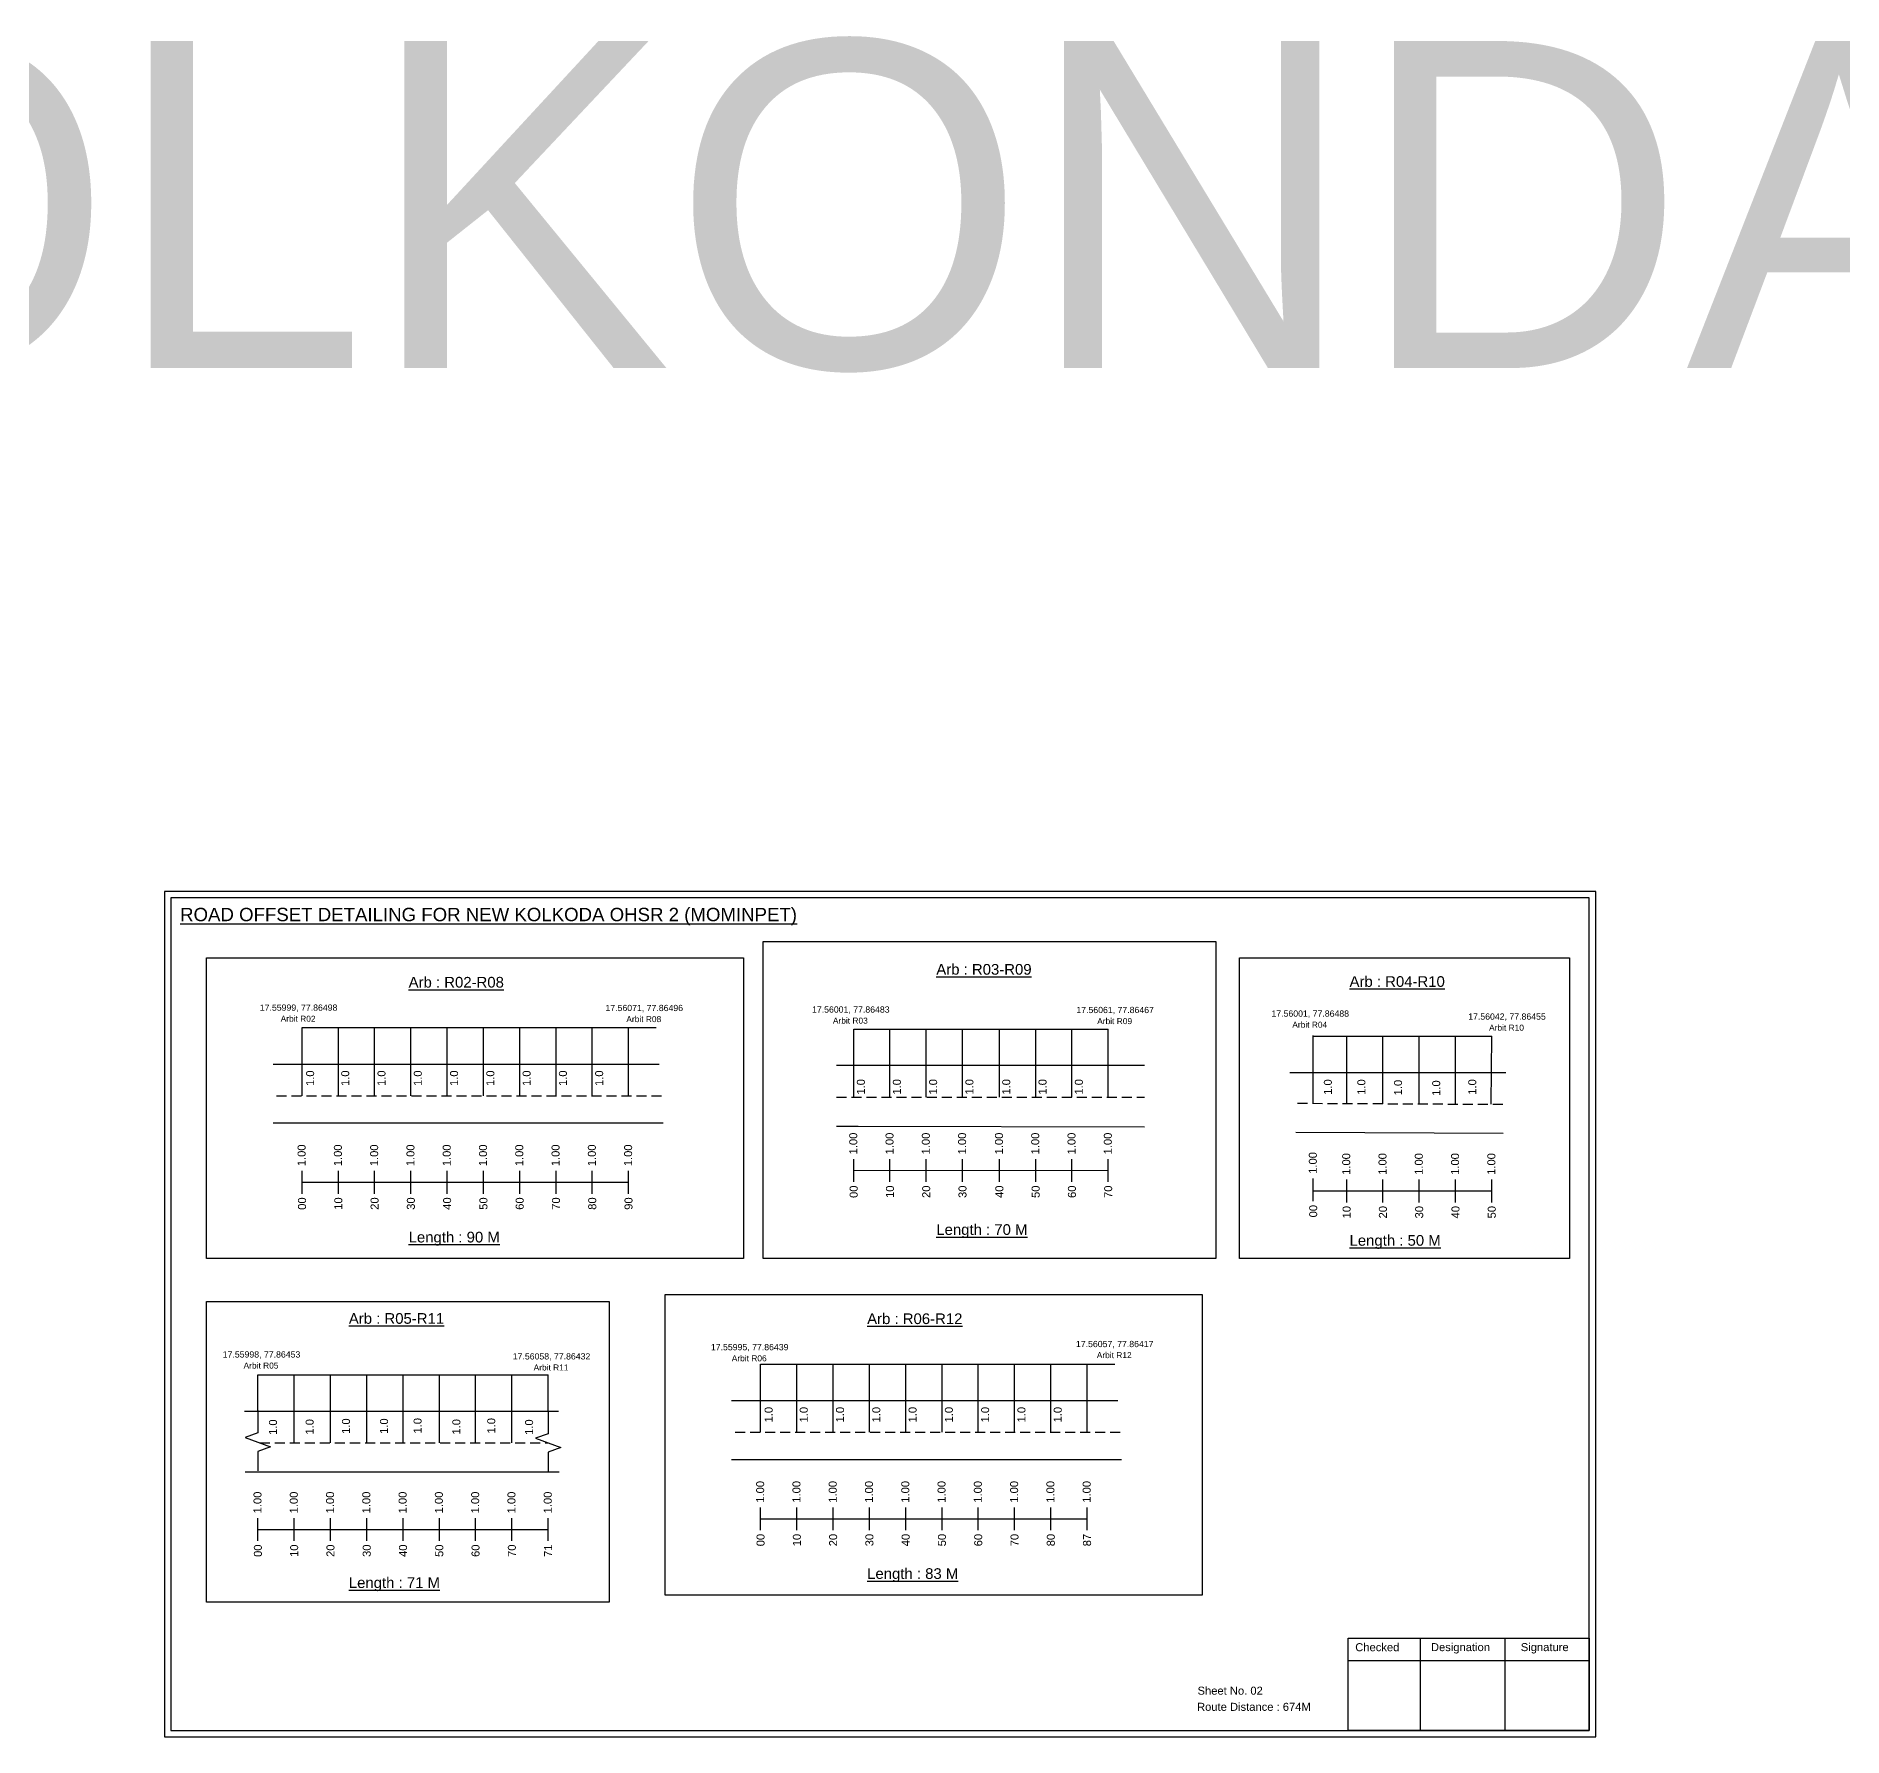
# Model space of a CAD drawing. Header units: inches. Extents: x 1245 to 5974, y 98 to 3110.
# Drawn here: x 1935 to 2613, y 98 to 735 of the extents above; entities that cross this region are included whole.
import ezdxf

# ---------------------------------------------------------------- set-up
doc = ezdxf.new("R2010")
doc.units = ezdxf.units.IN
doc.header["$MEASUREMENT"] = 0
doc.linetypes.add('DASHED2', pattern=[0.375, 0.25, -0.125])
doc.layers.add('PDF_Geometry', color=7, linetype='Continuous')
doc.layers.add('PDF_Text', color=5, linetype='Continuous')
doc.styles.add('PDF Arial', font='arial.ttf')
doc.styles.get("Standard").update_dxf_attribs({"font": 'arial.ttf'})

msp = doc.modelspace()

# ---------------------------------------------------------------- linework, layer by layer
at = {"color": 5}
for p, q in [((2035.13, 363.38), (2167.9, 363.38)), ((2241.92, 362.81), (2337.34, 362.81)), ((2414.2, 360.14), (2481.12, 360.14)), ((2207.02, 237.29), (2339.8, 237.29)), ((2018.58, 233.3), (2127.38, 233.3))]:
    msp.add_line(p, q, dxfattribs=at)
for p, q in [((2035.13, 337.84), (2035.13, 363.38)), ((2048.73, 337.84), (2048.73, 363.38)), ((2062.33, 337.84), (2062.33, 363.38)), ((2075.93, 337.84), (2075.93, 363.38)), ((2089.53, 337.84), (2089.53, 363.38)), ((2103.13, 337.84), (2103.13, 363.38)), ((2116.73, 337.84), (2116.73, 363.38)), ((2130.33, 337.84), (2130.33, 363.38)), ((2143.93, 337.84), (2143.93, 363.38)), ((2157.53, 337.84), (2157.53, 363.38)), ((2241.92, 337.27), (2241.92, 362.81)), ((2255.52, 337.27), (2255.52, 362.81)), ((2269.12, 337.27), (2269.12, 362.81)), ((2282.72, 337.27), (2282.72, 362.81)), ((2296.54, 337.27), (2296.54, 362.81)), ((2310.14, 337.27), (2310.14, 362.81)), ((2323.74, 337.27), (2323.74, 362.81)), ((2337.34, 337.27), (2337.34, 362.81)), ((2414.2, 334.91), (2414.2, 360.44)), ((2426.72, 334.86), (2426.72, 360.14)), ((2440.32, 334.8), (2440.32, 360.14)), ((2453.92, 334.86), (2453.92, 360.14)), ((2467.52, 334.61), (2467.52, 360.14)), ((2480.89, 334.64), (2481.12, 360.14)), ((2024.25, 349.72), (2169.04, 349.72)), ((2350.94, 349.16), (2235.52, 349.16)), ((2486.37, 346.47), (2405.41, 346.47)), ((2170.45, 327.54), (2024.25, 327.54)), ((2235.52, 326.47), (2243.57, 326.47)), ((2243.57, 326.47), (2350.94, 326.17)), ((2407.62, 324.26), (2485.35, 323.83)), ((2207.02, 211.75), (2207.02, 237.29)), ((2220.62, 211.75), (2220.62, 237.29)), ((2234.22, 211.75), (2234.22, 237.29)), ((2247.82, 211.75), (2247.82, 237.29)), ((2261.42, 211.75), (2261.42, 237.29)), ((2275.02, 211.75), (2275.02, 237.29)), ((2288.62, 211.75), (2288.62, 237.29)), ((2302.22, 211.75), (2302.22, 237.29)), ((2315.82, 211.75), (2315.82, 237.29)), ((2329.42, 211.75), (2329.42, 237.29)), ((2018.58, 219.65), (2018.58, 233.3)), ((2032.18, 207.76), (2032.18, 233.3)), ((2045.78, 207.76), (2045.78, 233.3)), ((2059.38, 207.76), (2059.38, 233.3)), ((2072.98, 207.76), (2072.98, 233.3)), ((2086.58, 207.76), (2086.58, 233.3)), ((2100.18, 207.76), (2100.18, 233.3)), ((2113.78, 207.76), (2113.78, 233.3)), ((2127.38, 219.65), (2127.38, 233.3)), ((2196.15, 223.64), (2340.93, 223.64)), ((2013.59, 219.65), (2131.2, 219.7)), ((2013.73, 196.96), (2131.51, 196.96)), ((2342.34, 201.45), (2196.15, 201.45))]:
    msp.add_line(p, q)
at = {"linetype": 'DASHED2', "ltscale": 15}
for p, q in [((2025.52, 337.84), (2169.88, 337.84)), ((2235.52, 337.27), (2350.94, 337.27)), ((2408.34, 335.05), (2486.62, 334.64)), ((2197.42, 211.75), (2341.78, 211.75)), ((2019.34, 207.76), (2127.38, 207.76))]:
    msp.add_line(p, q, dxfattribs=at)
at = {"color": 217, "true_color": 0x93278f}
for p, q in [((2241.92, 305.58), (2241.92, 314.14)), ((2255.52, 305.58), (2255.52, 314.14)), ((2269.12, 305.58), (2269.12, 314.14)), ((2282.72, 305.58), (2282.72, 314.14)), ((2296.54, 305.58), (2296.54, 314.14)), ((2310.14, 305.58), (2310.14, 314.14)), ((2323.74, 305.58), (2323.74, 314.14)), ((2337.34, 305.58), (2337.34, 314.14)), ((2035.13, 301.14), (2035.13, 309.7)), ((2035.13, 305.41), (2157.53, 305.43)), ((2048.73, 301.14), (2048.73, 309.7)), ((2062.33, 301.14), (2062.33, 309.7)), ((2075.93, 301.14), (2075.93, 309.7)), ((2089.53, 301.14), (2089.53, 309.7)), ((2103.13, 301.14), (2103.13, 309.7)), ((2116.73, 301.14), (2116.73, 309.7)), ((2130.33, 301.14), (2130.33, 309.7)), ((2143.93, 301.14), (2143.93, 309.7)), ((2157.53, 301.14), (2157.53, 309.7)), ((2241.92, 309.85), (2337.34, 309.91)), ((2414.2, 298.29), (2414.2, 306.85)), ((2426.72, 297.91), (2426.72, 306.46)), ((2440.32, 297.91), (2440.32, 306.46)), ((2453.92, 297.91), (2453.92, 306.46)), ((2467.52, 297.91), (2467.52, 306.46)), ((2481.12, 297.91), (2481.12, 306.46)), ((2414.2, 302.18), (2481.12, 302.19)), ((2207.02, 175.06), (2207.02, 183.61)), ((2220.62, 175.06), (2220.62, 183.61)), ((2234.22, 175.06), (2234.22, 183.61)), ((2247.82, 175.06), (2247.82, 183.61)), ((2261.42, 175.06), (2261.42, 183.61)), ((2275.02, 175.06), (2275.02, 183.61)), ((2288.62, 175.06), (2288.62, 183.61)), ((2302.22, 175.06), (2302.22, 183.61)), ((2315.82, 175.06), (2315.82, 183.61)), ((2329.42, 175.06), (2329.42, 183.61)), ((2018.58, 171.06), (2018.58, 179.62)), ((2032.18, 171.06), (2032.18, 179.62)), ((2045.78, 171.06), (2045.78, 179.62)), ((2059.38, 171.06), (2059.38, 179.62)), ((2072.98, 171.06), (2072.98, 179.62)), ((2086.58, 171.06), (2086.58, 179.62)), ((2100.18, 171.06), (2100.18, 179.62)), ((2113.78, 171.06), (2113.78, 179.62)), ((2127.38, 171.06), (2127.38, 179.62)), ((2207.02, 179.32), (2329.42, 179.35)), ((2018.58, 175.33), (2127.38, 175.33))]:
    msp.add_line(p, q, dxfattribs=at)
for points in [[(2208, 395.64), (2377.61, 395.64), (2377.61, 276.82), (2208, 276.82)], [(1999.35, 389.5), (2200.59, 389.5), (2200.59, 276.82), (1999.35, 276.82)], [(2386.5, 389.5), (2510.3, 389.5), (2510.3, 276.82), (2386.5, 276.82)], [(1999.35, 260.78), (2150.21, 260.78), (2150.21, 148.1), (1999.35, 148.1)], [(2171.25, 263.42), (2372.49, 263.42), (2372.49, 150.74), (2171.25, 150.74)]]:
    msp.add_lwpolyline(points, close=True)
at = {"linetype": 'Continuous'}
for points in [[(2018.56, 219.93), (2018.56, 211.5), (2013.82, 209.77), (2023.31, 206.32), (2018.56, 204.59), (2018.56, 197.24)], [(2127.38, 219.65), (2127.38, 211.21), (2122.64, 209.49), (2132.12, 206.04), (2127.38, 204.31), (2127.38, 196.96)]]:
    msp.add_lwpolyline(points, dxfattribs=at)
at = {"layer": 'PDF_Geometry'}
for points in [[(1983.61, 414.33), (1983.61, 97.62), (2520.08, 97.62), (2520.08, 414.33)], [(1985.94, 412.01), (1985.94, 100.04), (2517.67, 100.04), (2517.67, 412.01)]]:
    msp.add_lwpolyline(points, close=True, dxfattribs=at)
at = {"layer": 'PDF_Geometry', "color": 242, "true_color": 0xcc1f26}
msp.add_lwpolyline([(2517.67, 99.95), (2427.32, 99.95), (2427.32, 134.56), (2517.67, 134.56)], close=True, dxfattribs=at)
for points in [[(2454.3, 134.56), (2454.3, 99.95)], [(2486.03, 134.56), (2486.03, 99.95)], [(2427.32, 126.19), (2517.67, 126.19)]]:
    msp.add_lwpolyline(points, dxfattribs=at)

# ---------------------------------------------------------------- texts
for s, height, p in [('NEW KOLKONDA 2', 122.5352, (1270.11, 610.53)), ('Sheet No. 02', 3, (2370.82, 113.42)), ('Route Distance : 674M', 3, (2370.63, 107.37))]:
    msp.add_text(s, height=height).set_placement(p)
at = {"color": 242, "true_color": 0xcd2027}
for s, height, p in [('%%UROAD OFFSET DETAILING FOR NEW KOLKODA OHSR 2 (MOMINPET)', 5, (1989.39, 403.26)), ('%%UArb : R03-R09', 4, (2272.89, 383.21)), ('%%UArb : R02-R08', 4, (2075.07, 378.38)), ('%%UArb : R04-R10', 4, (2427.8, 378.65)), ('%%ULength : 90 M', 4, (2075.07, 282.88)), ('%%ULength : 70 M', 4, (2272.89, 285.71)), ('%%ULength : 50 M', 4, (2427.8, 281.65)), ('%%UArb : R05-R11', 4, (2052.66, 252.4)), ('%%UArb : R06-R12', 4, (2246.96, 252.3)), ('%%ULength : 71 M', 4, (2052.66, 153.4)), ('%%ULength : 83 M', 4, (2246.96, 156.8))]:
    msp.add_text(s, height=height, dxfattribs=at).set_placement(p)
at = {"color": 5}
for s, height, p in [('17.55999, 77.86498', 2.34, (2019.28, 369.7)), ('Arbit R02', 2.246, (2027.1, 365.58)), ('17.56071, 77.86496', 2.34, (2148.86, 369.57)), ('Arbit R08', 2.246, (2156.68, 365.44)), ('17.56001, 77.86483', 2.34, (2226.29, 368.99)), ('Arbit R03', 2.246, (2234.12, 364.87)), ('17.56061, 77.86467', 2.34, (2325.38, 368.82)), ('Arbit R09', 2.246, (2333.2, 364.69)), ('17.56001, 77.86488', 2.34, (2398.52, 367.47)), ('17.56042, 77.86455', 2.34, (2472.28, 366.35)), ('Arbit R04', 2.246, (2406.34, 363.34)), ('Arbit R10', 2.246, (2480.1, 362.22)), ('17.55995, 77.86439', 2.34, (2188.38, 242.48)), ('17.56057, 77.86417', 2.34, (2325.23, 243.65)), ('17.55998, 77.86453', 2.34, (2005.38, 239.75)), ('Arbit R05', 2.246, (2013.2, 235.62)), ('17.56058, 77.86432', 2.34, (2114.1, 239.03)), ('Arbit R11', 2.246, (2121.92, 234.9)), ('Arbit R06', 2.246, (2196.21, 238.35)), ('Arbit R12', 2.246, (2333.05, 239.53))]:
    msp.add_text(s, height=height, dxfattribs=at).set_placement(p)
for p in [(2039.64, 341.51), (2052.8, 341.51), (2066.4, 341.51), (2080, 341.51), (2093.6, 341.51), (2107.2, 341.51), (2120.8, 341.51), (2134.4, 341.51), (2148, 341.51), (2246.1, 338.27), (2259.59, 338.27), (2273.19, 338.27), (2286.79, 338.27), (2300.61, 338.27), (2314.21, 338.27), (2327.81, 338.27), (2421.16, 338.19), (2433.73, 338.19), (2447.47, 338), (2461.79, 337.8), (2475.3, 338.22), (2053.08, 211.13), (2067.34, 211.13), (2079.93, 211.26), (2107.55, 211.26), (2211.53, 215.43), (2224.69, 215.43), (2238.29, 215.43), (2251.89, 215.43), (2265.49, 215.43), (2279.09, 215.43), (2292.69, 215.43), (2306.29, 215.43), (2319.89, 215.43), (2025.71, 210.75), (2039.46, 210.88), (2094.45, 210.88), (2121.72, 210.76)]:
    msp.add_text('1.0', height=3, rotation=90).set_placement(p)
at = {"color": 217, "true_color": 0x93278f}
for s, p in [('1.00', (2036.45, 311.44)), ('1.00', (2050.05, 311.44)), ('1.00', (2063.65, 311.44)), ('1.00', (2077.25, 311.44)), ('1.00', (2090.85, 311.44)), ('1.00', (2104.45, 311.44)), ('1.00', (2118.05, 311.44)), ('1.00', (2131.65, 311.44)), ('1.00', (2145.25, 311.44)), ('1.00', (2158.85, 311.44)), ('1.00', (2243.25, 315.87)), ('1.00', (2256.85, 315.87)), ('1.00', (2270.45, 315.87)), ('1.00', (2284.05, 315.87)), ('1.00', (2297.87, 315.87)), ('1.00', (2311.47, 315.87)), ('1.00', (2325.07, 315.87)), ('1.00', (2338.67, 315.87)), ('1.00', (2415.52, 308.59)), ('1.00', (2428.05, 308.2)), ('1.00', (2441.65, 308.2)), ('1.00', (2455.25, 308.2)), ('1.00', (2468.85, 308.2)), ('1.00', (2482.45, 308.2)), ('00', (2036.6, 295.11)), ('10', (2050.2, 295.11)), ('20', (2063.8, 295.11)), ('30', (2077.4, 295.11)), ('40', (2091, 295.11)), ('50', (2104.6, 295.11)), ('60', (2118.2, 295.11)), ('70', (2131.8, 295.11)), ('80', (2145.4, 295.11)), ('90', (2159, 295.11)), ('00', (2243.4, 299.55)), ('10', (2257, 299.55)), ('20', (2270.6, 299.55)), ('30', (2284.2, 299.55)), ('40', (2298.02, 299.55)), ('50', (2311.62, 299.55)), ('60', (2325.22, 299.55)), ('70', (2338.82, 299.55)), ('00', (2415.68, 292.27)), ('10', (2428.2, 291.88)), ('20', (2441.8, 291.88)), ('30', (2455.4, 291.88)), ('40', (2469, 291.88)), ('50', (2482.6, 291.88)), ('1.00', (2208.35, 185.35)), ('1.00', (2221.95, 185.35)), ('1.00', (2235.55, 185.35)), ('1.00', (2249.15, 185.35)), ('1.00', (2262.75, 185.35)), ('1.00', (2276.35, 185.35)), ('1.00', (2289.95, 185.35)), ('1.00', (2303.55, 185.35)), ('1.00', (2317.15, 185.35)), ('1.00', (2330.75, 185.35)), ('1.00', (2019.91, 181.36)), ('1.00', (2033.51, 181.36)), ('1.00', (2047.11, 181.36)), ('1.00', (2060.71, 181.36)), ('1.00', (2074.31, 181.36)), ('1.00', (2087.91, 181.36)), ('1.00', (2101.51, 181.36)), ('1.00', (2115.11, 181.36)), ('1.00', (2128.71, 181.36)), ('00', (2020.06, 165.04)), ('10', (2033.66, 165.04)), ('20', (2047.26, 165.04)), ('30', (2060.86, 165.04)), ('40', (2074.46, 165.04)), ('50', (2088.06, 165.04)), ('60', (2101.66, 165.04)), ('70', (2115.26, 165.04)), ('71', (2128.86, 165.04)), ('00', (2208.5, 169.03)), ('10', (2222.1, 169.03)), ('20', (2235.7, 169.03)), ('30', (2249.3, 169.03)), ('40', (2262.9, 169.03)), ('50', (2276.5, 169.03)), ('60', (2290.1, 169.03)), ('70', (2303.7, 169.03)), ('80', (2317.3, 169.03)), ('87', (2330.9, 169.03))]:
    msp.add_text(s, height=3, rotation=90, dxfattribs=at).set_placement(p)
at = {"layer": 'PDF_Text', "color": 7, "attachment_point": 7, "style": 'PDF Arial'}
for s, insert, char_height in [('Checked', (2429.93, 129.67), 3.001), ('Designation', (2458.31, 128.84), 3.0006), ('Signature', (2491.99, 128.84), 3.001)]:
    msp.add_mtext(s, dxfattribs=dict(at, insert=insert, char_height=char_height))

doc.saveas('drawing.dxf')
